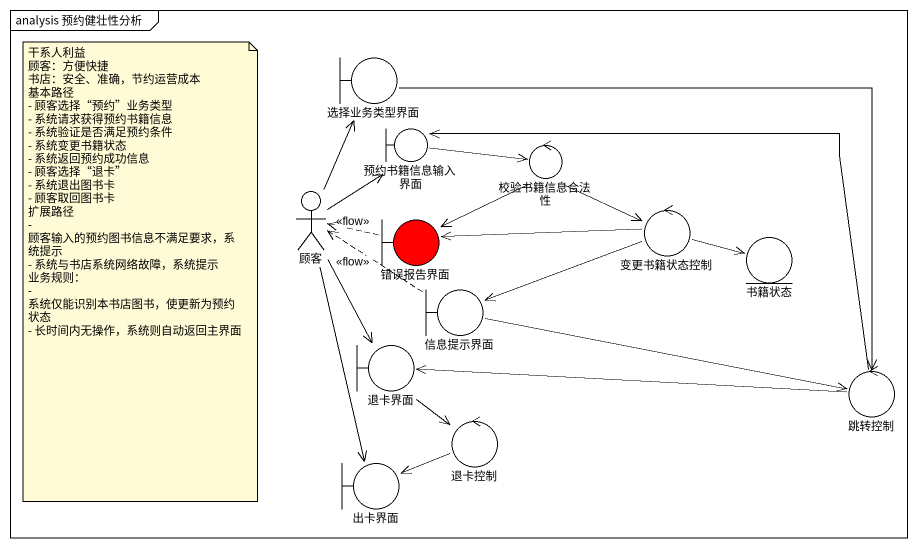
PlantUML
@startuml
mainframe analysis 预约健壮性分析
boundary 选择业务类型界面
boundary 预约书籍信息输入界面
control 校验书籍信息合法性
actor 顾客
boundary 错误报告界面 #FF0000
control 变更书籍状态控制
entity 书籍状态
boundary 信息提示界面
boundary 退卡界面
control 跳转控制
control 退卡控制
boundary 出卡界面
选择业务类型界面 --> 跳转控制
预约书籍信息输入界面 -right-> 校验书籍信息合法性
校验书籍信息合法性 -left-> 错误报告界面
校验书籍信息合法性 -right-> 变更书籍状态控制
顾客 -up-> 选择业务类型界面
顾客 -up-> 预约书籍信息输入界面
顾客 --> 退卡界面
顾客 --> 出卡界面
错误报告界面 .left.> 顾客 : <<flow>>
变更书籍状态控制 -left-> 错误报告界面
变更书籍状态控制 -right-> 书籍状态
变更书籍状态控制 -left-> 信息提示界面
信息提示界面 .left.> 顾客 : <<flow>>
信息提示界面 -right-> 跳转控制
退卡界面 --> 退卡控制
跳转控制 -left-> 预约书籍信息输入界面
跳转控制 -left-> 退卡界面
退卡控制 -left-> 出卡界面
note as N1
  干系人利益
  顾客：方便快捷
  书店：安全、准确，节约运营成本
  基本路径
  - 顾客选择“预约”业务类型
  - 系统请求获得预约书籍信息
  - 系统验证是否满足预约条件
  - 系统变更书籍状态
  - 系统返回预约成功信息
  - 顾客选择“退卡”
  - 系统退出图书卡
  - 顾客取回图书卡
  扩展路径
  - 顾客输入的预约图书信息不满足要求，系统提示
  - 系统与书店系统网络故障，系统提示
  业务规则：
  - 系统仅能识别本书店图书，使更新为预约状态
  - 长时间内无操作，系统则自动返回主界面
end note
@enduml
